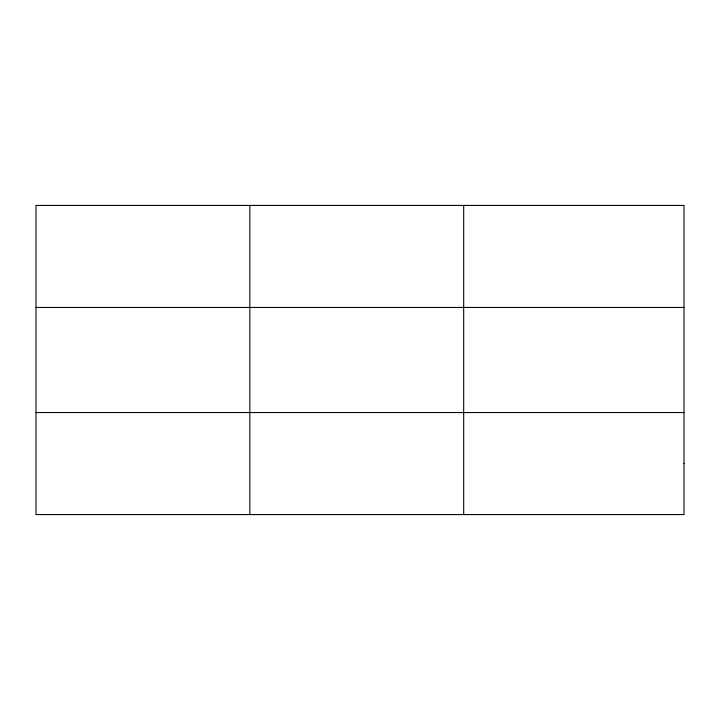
<?xml version="1.0" encoding="UTF-8"?>
<svg xmlns="http://www.w3.org/2000/svg" width="720" height="720" viewBox="0 0 720 720"><rect width="100%" height="100%" fill="white"/><g stroke="black" fill="none" stroke-linecap="round" stroke-linejoin="round"><path stroke-width="1.08" d="M249.84 514.566L249.84 205.434M463.68 514.566L463.68 205.434M36 307.449L684 307.449M36 412.551L684 412.551M684 463.563L684 514.566L36 514.566L36 205.434L684 205.434L684 463.563"/></g></svg>
